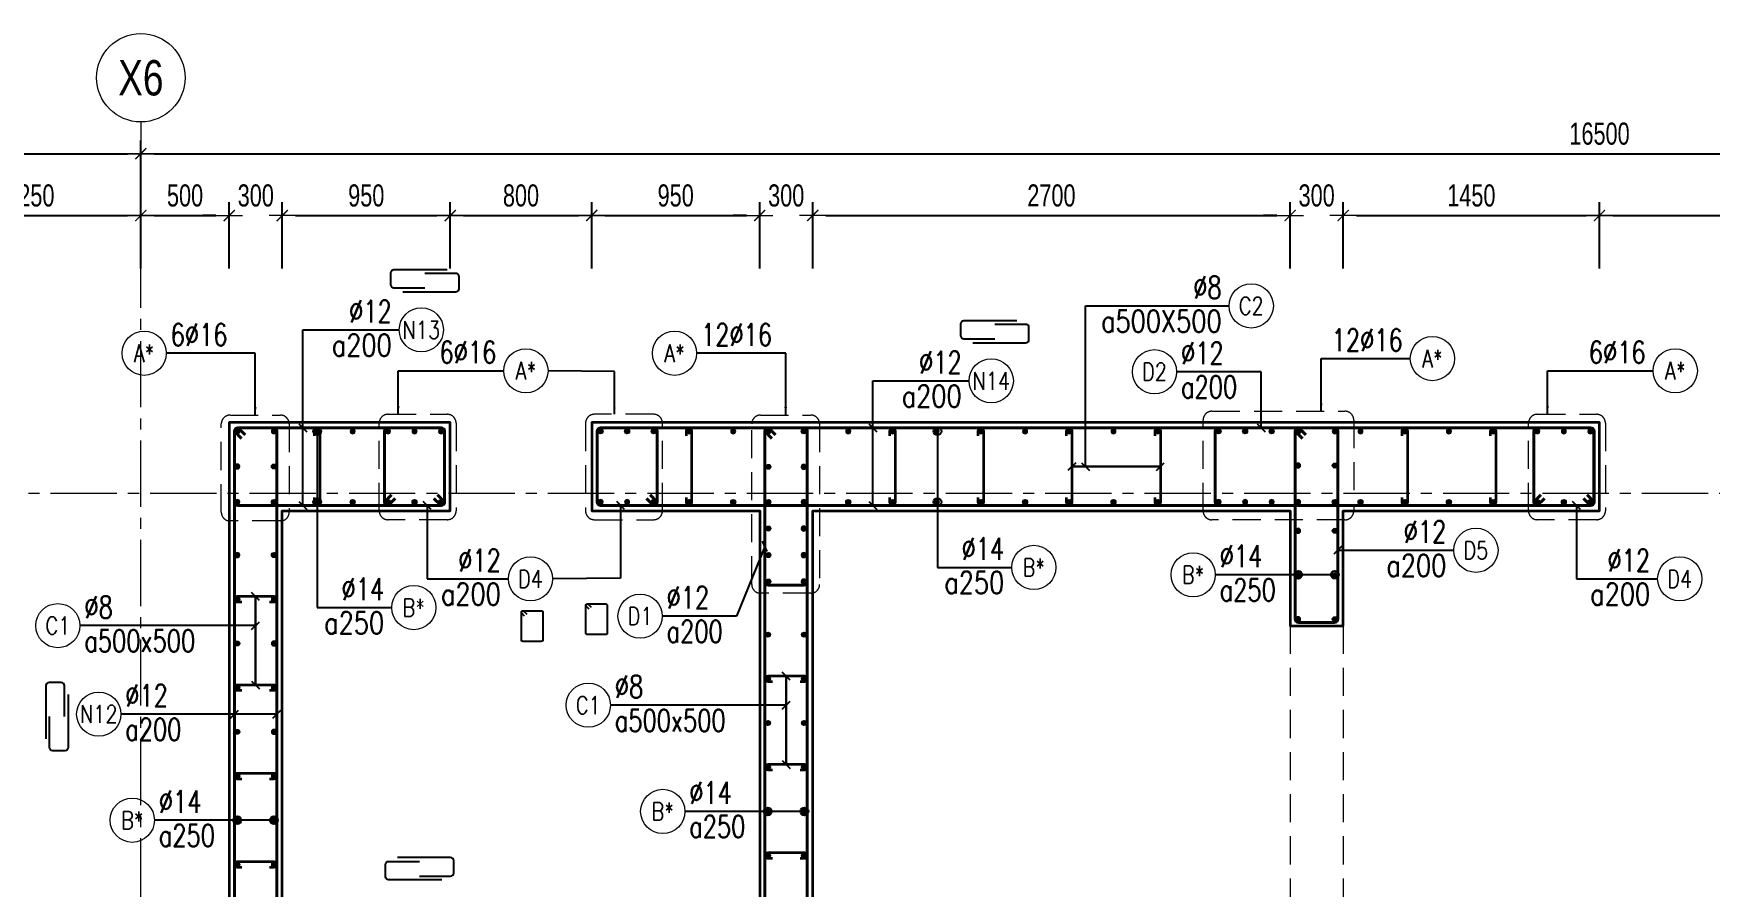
# Model space of a CAD drawing. Header units: millimetres. Extents: x 988833 to 1318015, y -9365 to 47591.
# Drawn here: x 1194178 to 1203662, y 42103 to 46933 of the extents above; entities that cross this region are included whole.
import ezdxf
from ezdxf.enums import TextEntityAlignment as Align

# ---------------------------------------------------------------- set-up
doc = ezdxf.new("R2010")
doc.units = ezdxf.units.MM
doc.header["$MEASUREMENT"] = 0
doc.linetypes.add('HIDDEN2', pattern=[4.7625, 3.175, -1.5875])
doc.linetypes.add('OF_Grid_1$0$CENTER2', pattern=[1.125, 0.75, -0.125, 0.125, -0.125])
doc.layers.get('0').update_dxf_attribs({"lineweight": 20})
doc.layers.get('Defpoints').update_dxf_attribs({"color": 151, "lineweight": 9})
for name, color, linetype, lineweight in [('KC-LEADER', 153, 'Continuous', 18), ('KC-THEP', 6, 'Continuous', 40), ('NDC_S_BEAM', 3, 'HIDDEN2', 20), ('NDC_S_DIM', 1, 'Continuous', 15), ('NDC_S_HIDDEN', 8, 'HIDDEN2', 13), ('NDC_S_LEADER', 1, 'Continuous', 15), ('NDC_S_REBAR', 4, 'Continuous', 35), ('NDC_S_STIRRUP', 4, 'Continuous', 40), ('NDC_S_VN TEXT', 7, 'Continuous', 20), ('NDC_S_WALL', 6, 'Continuous', 35), ('OF_Grid_1$0$NDC_S_AXIS', 5, 'OF_Grid_1$0$CENTER2', 13), ('OF_Grid_1$0$NDC_S_SYMBOL', 1, 'Continuous', 15), ('OF_Grid_1$0$NDC_S_TEXT SYMBOL', 7, 'Continuous', 20)]:
    doc.layers.add(name, color=color, linetype=linetype, lineweight=lineweight)
doc.layers.add('Leader', color=6, linetype='Continuous')
doc.layers.add('Ligature', color=1, linetype='Continuous')
doc.styles.add('NDC_DIM', font='', dxfattribs={"width": 0.75})
doc.styles.add('NDC_EN TXT', font='romans.shx', dxfattribs={"width": 0.8})
doc.styles.add('OF_Grid_1$0$NDC_ANNO', font='', dxfattribs={"width": 0.8})
doc.styles.get('NDC_DIM').set_extended_font_data('Dotum')
doc.styles.get('OF_Grid_1$0$NDC_ANNO').set_extended_font_data('Dotum')
doc.dimstyles.new('NDC_dim_25', dxfattribs={"dimscale": 25, "dimtxt": 2.5, "dimasz": 1.5, "dimexe": 1.5, "dimexo": 2.5, "dimgap": 1, "dimtad": 1, "dimdec": 0, "dimzin": 0, "dimdsep": 46, "dimtxsty": 'NDC_DIM', "dimblk": 'DIMMARK', "dimcen": 0.09, "dimdle": 1.2, "dimclrd": 1, "dimclre": 1, "dimclrt": 3, "dimadec": 0, "dimazin": 0, "dimtfac": 1, "dimtdec": 0, "dimtix": 1, "dimtofl": 0, "dimtmove": 0, "dimatfit": 3, "dimfxl": 6, "dimfxlon": 1, "dimtolj": 1, "dimtzin": 0, "dimarcsym": 0})
doc.dimstyles.new('NDC_dim_30', dxfattribs={"dimscale": 30, "dimtxt": 2.5, "dimasz": 1.5, "dimexe": 1.5, "dimexo": 2.5, "dimgap": 1, "dimtad": 1, "dimdec": 0, "dimzin": 0, "dimdsep": 46, "dimtxsty": 'NDC_DIM', "dimblk": 'DIMMARK', "dimcen": 0.09, "dimdle": 1.2, "dimclrd": 1, "dimclre": 1, "dimclrt": 3, "dimadec": 0, "dimazin": 0, "dimtfac": 1, "dimtdec": 0, "dimtix": 1, "dimtofl": 0, "dimtmove": 0, "dimatfit": 3, "dimfxl": 6, "dimfxlon": 1, "dimtolj": 1, "dimtzin": 0, "dimarcsym": 0})
doc.dimstyles.new('NDC_dim_50', dxfattribs={"dimscale": 50, "dimtxt": 2.5, "dimasz": 1.5, "dimexe": 1.5, "dimexo": 2.5, "dimgap": 1, "dimtad": 1, "dimdec": 0, "dimzin": 0, "dimdsep": 46, "dimtxsty": 'NDC_DIM', "dimblk": 'DIMMARK', "dimcen": 0.09, "dimdle": 1.2, "dimclrd": 1, "dimclre": 1, "dimclrt": 3, "dimadec": 0, "dimazin": 0, "dimtfac": 1, "dimtdec": 0, "dimtix": 1, "dimtofl": 0, "dimtmove": 0, "dimatfit": 3, "dimfxl": 6, "dimfxlon": 1, "dimtolj": 1, "dimtzin": 0, "dimarcsym": 0})

# ---------------------------------------------------------------- blocks, each defined once
blk = doc.blocks.new('THEP')
at = {"layer": 'KC-LEADER', "color": 6}
blk.add_circle((0, 0), 14, dxfattribs=at)
at = {"layer": 'KC-THEP'}
for p, q in [((-14, 0), (14, 0)), ((9.9, 9.9), (-9.9, -9.9)), ((-9.9, 9.9), (9.9, -9.9)), ((0, 14), (0, -14))]:
    blk.add_line(p, q, dxfattribs=at)
blk = doc.blocks.new('DIMMARK')
at = {"layer": 'NDC_S_DIM', "color": 1}
blk.add_line((-1.5, 0), (1, 0), dxfattribs=at)
at = {"layer": 'NDC_S_DIM', "color": 2, "const_width": 0.1}
blk.add_lwpolyline([(-0.42, -0.42), (0.42, 0.42)], dxfattribs=at)
blk = doc.blocks.new('*U11')
blk.add_circle((-2.5, 0), 2.5)
at = {"layer": 'NDC_S_VN TEXT', "color": 3, "style": 'NDC_EN TXT', "width": 0.75}
for tag, p in [('DK1', (0.5, 0.85)), ('KC1', (0.5, -2.97))]:
    blk.add_attdef(tag, p, '', height=2.5, dxfattribs=at)
at = {"layer": 'NDC_S_VN TEXT', "color": 7, "style": 'NDC_EN TXT', "width": 0.8}
blk.add_attdef('SH2', text='', height=2, dxfattribs=at).set_placement((-2.5, 0), align=Align.MIDDLE)
blk = doc.blocks.new('A$C72321851')
at = {"layer": 'Ligature'}
for points in [[(-60.9, -129.3), (-60.9, 170.9, -0.414214), (-43.3, 188.5), (25.8, 188.5, -0.414214), (43.4, 170.9), (43.4, -4.3)], [(-39.7, -4.3), (-39.7, -179.5, 0.414214), (-22.1, -197.1), (47, -197.1, 0.414214), (64.6, -179.5), (64.6, 120.7)]]:
    blk.add_lwpolyline(points, format="xyb", dxfattribs=at)
blk = doc.blocks.new('*U12')
blk.add_circle((-2.5, 0), 2.5)
at = {"layer": 'NDC_S_VN TEXT', "color": 3, "style": 'NDC_EN TXT', "width": 0.75}
for tag, p in [('DK1', (0.5, 0.85)), ('KC1', (0.5, -2.97))]:
    blk.add_attdef(tag, p, '', height=2.5, dxfattribs=at)
at = {"layer": 'NDC_S_VN TEXT', "color": 7, "style": 'NDC_EN TXT', "width": 0.8}
blk.add_attdef('SH2', text='', height=2, dxfattribs=at).set_placement((-2.5, 0), align=Align.MIDDLE)
blk = doc.blocks.new('*U9')
blk.add_circle((2.5, 0), 2.5)
at = {"layer": 'NDC_S_VN TEXT', "color": 3, "style": 'NDC_EN TXT', "width": 0.75}
blk.add_attdef('DK2', text='', height=2.5, dxfattribs=at).set_placement((-0.85, 0.85), align=Align.RIGHT)
at = {"layer": 'NDC_S_VN TEXT', "color": 7, "style": 'NDC_EN TXT', "width": 0.8}
blk.add_attdef('SH3', text='', height=2, dxfattribs=at).set_placement((2.5, 0), align=Align.MIDDLE)
blk = doc.blocks.new('*U10')
blk.add_circle((2.5, 0), 2.5)
at = {"layer": 'NDC_S_VN TEXT', "color": 3, "style": 'NDC_EN TXT'}
for tag, width, p in [('DK2', 0.75, (-0.85, 0.85)), ('KC2', 0.8, (-0.85, -2.97))]:
    blk.add_attdef(tag, text='', height=2.5, dxfattribs=dict(at, width=width)).set_placement(p, align=Align.RIGHT)
at = {"layer": 'NDC_S_VN TEXT', "color": 7, "style": 'NDC_EN TXT', "width": 0.8}
blk.add_attdef('SH3', text='', height=2, dxfattribs=at).set_placement((2.5, 0), align=Align.MIDDLE)
blk = doc.blocks.new('*U13')
blk.add_circle((-2.5, 0), 2.5)
at = {"layer": 'NDC_S_VN TEXT', "color": 3, "style": 'NDC_EN TXT', "width": 0.75}
blk.add_attdef('DK1', (0.5, 0.85), '', height=2.5, dxfattribs=at)
at = {"layer": 'NDC_S_VN TEXT', "color": 7, "style": 'NDC_EN TXT', "width": 0.8}
blk.add_attdef('SH2', text='', height=2, dxfattribs=at).set_placement((-2.5, 0), align=Align.MIDDLE)
blk = doc.blocks.new('*U905')
at = {"layer": 'KC-THEP', "xscale": -1, "rotation": 170.331435563619}
blk.add_blockref('THEP', (0, 200), dxfattribs=at)
at = {"layer": 'KC-THEP', "rotation": 9.668564436380946}
blk.add_blockref('THEP', (0, -200), dxfattribs=at)
blk = doc.blocks.new('*U904')
at = {"layer": 'NDC_S_HIDDEN', "color": 0, "linetype": 'ByBlock', "lineweight": -2, "transparency": 16777216}
for p in [(0, 0), (250, 0), (500, 0), (750, 0), (1000, 0), (1250, 0), (1500, 0), (1750, 0)]:
    blk.add_blockref('*U905', p, dxfattribs=at)
blk = doc.blocks.new('*U907')
at = {"layer": 'NDC_S_REBAR'}
blk.add_lwpolyline([(-15, 175), (-15, 200, -1), (15, 200), (15, -200, -1), (-15, -200), (-15, -175)], format="xyb", dxfattribs=at)
blk = doc.blocks.new('*U906')
at = {"layer": 'NDC_S_HIDDEN', "color": 0, "linetype": 'ByBlock', "lineweight": -2, "transparency": 16777216}
for p in [(0, 0), (500, 0), (1000, 0), (1500, 0)]:
    blk.add_blockref('*U907', p, dxfattribs=at)
blk = doc.blocks.new('*U56')
at = {"layer": 'OF_Grid_1$0$NDC_S_SYMBOL'}
blk.add_line((0, 5), (0, 9), dxfattribs=at)
blk.add_circle((0, 0), 5, dxfattribs=at)
at = {"layer": 'OF_Grid_1$0$NDC_S_TEXT SYMBOL', "color": 7, "style": 'OF_Grid_1$0$NDC_ANNO', "width": 0.8}
blk.add_attdef('GRID', text='', height=4, dxfattribs=at).set_placement((0, 0), align=Align.MIDDLE)
blk = doc.blocks.new('*D936')
at = {"layer": 'Defpoints', "color": 0, "ltscale": 200, "transparency": 16777216}
for p in [(1194784.5, 46253.2), (1189384.5, 44729.1), (1194784.5, 44111.5)]:
    blk.add_point(p, dxfattribs=at)
at = {"layer": 'NDC_S_DIM', "color": 1, "lineweight": -2, "ltscale": 200, "transparency": 16777216}
for p, q in [((1189384.5, 45953.2), (1189384.5, 46328.2)), ((1194784.5, 45953.2), (1194784.5, 46328.2)), ((1189459.5, 46253.2), (1194709.5, 46253.2))]:
    blk.add_line(p, q, dxfattribs=at)
at = {"layer": 'NDC_S_DIM', "color": 1, "lineweight": -2, "ltscale": 200, "transparency": 16777216, "xscale": 75, "yscale": 75, "zscale": 75, "rotation": 180}
blk.add_blockref('DIMMARK', (1189384.5, 46253.2), dxfattribs=at)
at = {"layer": 'NDC_S_DIM', "color": 1, "lineweight": -2, "ltscale": 200, "transparency": 16777216, "xscale": 75, "yscale": 75, "zscale": 75}
blk.add_blockref('DIMMARK', (1194784.5, 46253.2), dxfattribs=at)
at = {"layer": 'NDC_S_DIM', "color": 3, "ltscale": 200, "transparency": 16777216, "insert": (1192084.5, 46365.8), "char_height": 125, "attachment_point": 5, "style": 'NDC_DIM'}
blk.add_mtext('\\A1;5400', dxfattribs=at)
blk = doc.blocks.new('*D937')
at = {"layer": 'Defpoints', "color": 0, "ltscale": 200, "transparency": 16777216}
for p in [(1211284.5, 46253.2), (1194784.5, 44111.5), (1211284.5, 43481.8)]:
    blk.add_point(p, dxfattribs=at)
at = {"layer": 'NDC_S_DIM', "color": 1, "lineweight": -2, "ltscale": 200, "transparency": 16777216}
for p, q in [((1194784.5, 45953.2), (1194784.5, 46328.2)), ((1211284.5, 45953.2), (1211284.5, 46328.2)), ((1194859.5, 46253.2), (1211209.5, 46253.2))]:
    blk.add_line(p, q, dxfattribs=at)
at = {"layer": 'NDC_S_DIM', "color": 1, "lineweight": -2, "ltscale": 200, "transparency": 16777216, "xscale": 75, "yscale": 75, "zscale": 75, "rotation": 180}
blk.add_blockref('DIMMARK', (1194784.5, 46253.2), dxfattribs=at)
at = {"layer": 'NDC_S_DIM', "color": 1, "lineweight": -2, "ltscale": 200, "transparency": 16777216, "xscale": 75, "yscale": 75, "zscale": 75}
blk.add_blockref('DIMMARK', (1211284.5, 46253.2), dxfattribs=at)
at = {"layer": 'NDC_S_DIM', "color": 3, "ltscale": 200, "transparency": 16777216, "insert": (1203034.5, 46365.8), "char_height": 125, "attachment_point": 5, "style": 'NDC_DIM'}
blk.add_mtext('\\A1;16500', dxfattribs=at)
blk = doc.blocks.new('*D945')
at = {"layer": 'Defpoints', "color": 0, "ltscale": 200, "transparency": 16777216}
for p in [(1194784.5, 45903.5), (1194784.5, 44332.9), (1193534.5, 44232.9)]:
    blk.add_point(p, dxfattribs=at)
at = {"layer": 'NDC_S_DIM', "color": 1, "lineweight": -2, "ltscale": 200, "transparency": 16777216}
for p, q in [((1193534.5, 45603.5), (1193534.5, 45978.5)), ((1194784.5, 45603.5), (1194784.5, 45978.5)), ((1193609.5, 45903.5), (1194709.5, 45903.5))]:
    blk.add_line(p, q, dxfattribs=at)
at = {"layer": 'NDC_S_DIM', "color": 1, "lineweight": -2, "ltscale": 200, "transparency": 16777216, "xscale": 75, "yscale": 75, "zscale": 75, "rotation": 180}
blk.add_blockref('DIMMARK', (1193534.5, 45903.5), dxfattribs=at)
at = {"layer": 'NDC_S_DIM', "color": 1, "lineweight": -2, "ltscale": 200, "transparency": 16777216, "xscale": 75, "yscale": 75, "zscale": 75}
blk.add_blockref('DIMMARK', (1194784.5, 45903.5), dxfattribs=at)
at = {"layer": 'NDC_S_DIM', "color": 3, "ltscale": 200, "transparency": 16777216, "insert": (1194159.5, 46016.1), "char_height": 125, "attachment_point": 5, "style": 'NDC_DIM'}
blk.add_mtext('\\A1;1250', dxfattribs=at)
blk = doc.blocks.new('*D946')
at = {"layer": 'Defpoints', "color": 0, "ltscale": 200, "transparency": 16777216}
for p in [(1195284.5, 45903.5), (1195284.5, 44609.8), (1194784.5, 44332.9)]:
    blk.add_point(p, dxfattribs=at)
at = {"layer": 'NDC_S_DIM', "color": 1, "lineweight": -2, "ltscale": 200, "transparency": 16777216}
for p, q in [((1194784.5, 45603.5), (1194784.5, 45978.5)), ((1195284.5, 45603.5), (1195284.5, 45978.5)), ((1194859.5, 45903.5), (1195209.5, 45903.5))]:
    blk.add_line(p, q, dxfattribs=at)
at = {"layer": 'NDC_S_DIM', "color": 1, "lineweight": -2, "ltscale": 200, "transparency": 16777216, "xscale": 75, "yscale": 75, "zscale": 75, "rotation": 180}
blk.add_blockref('DIMMARK', (1194784.5, 45903.5), dxfattribs=at)
at = {"layer": 'NDC_S_DIM', "color": 1, "lineweight": -2, "ltscale": 200, "transparency": 16777216, "xscale": 75, "yscale": 75, "zscale": 75}
blk.add_blockref('DIMMARK', (1195284.5, 45903.5), dxfattribs=at)
at = {"layer": 'NDC_S_DIM', "color": 3, "ltscale": 200, "transparency": 16777216, "insert": (1195034.5, 46016.1), "char_height": 125, "attachment_point": 5, "style": 'NDC_DIM'}
blk.add_mtext('\\A1;500', dxfattribs=at)
blk = doc.blocks.new('*D947')
at = {"layer": 'Defpoints', "color": 0, "ltscale": 200, "transparency": 16777216}
for p in [(1195584.5, 45903.5), (1195284.5, 44609.8), (1195584.5, 44113.6)]:
    blk.add_point(p, dxfattribs=at)
at = {"layer": 'NDC_S_DIM', "color": 1, "lineweight": -2, "ltscale": 200, "transparency": 16777216}
for p, q in [((1195284.5, 45603.5), (1195284.5, 45978.5)), ((1195584.5, 45603.5), (1195584.5, 45978.5)), ((1195209.5, 45903.5), (1195134.5, 45903.5)), ((1195659.5, 45903.5), (1195734.5, 45903.5))]:
    blk.add_line(p, q, dxfattribs=at)
at = {"layer": 'NDC_S_DIM', "color": 1, "lineweight": -2, "ltscale": 200, "transparency": 16777216, "xscale": 75, "yscale": 75, "zscale": 75}
blk.add_blockref('DIMMARK', (1195284.5, 45903.5), dxfattribs=at)
at = {"layer": 'NDC_S_DIM', "color": 1, "lineweight": -2, "ltscale": 200, "transparency": 16777216, "xscale": 75, "yscale": 75, "zscale": 75, "rotation": 180}
blk.add_blockref('DIMMARK', (1195584.5, 45903.5), dxfattribs=at)
at = {"layer": 'NDC_S_DIM', "color": 3, "ltscale": 200, "transparency": 16777216, "insert": (1195434.5, 46016.1), "char_height": 125, "attachment_point": 5, "style": 'NDC_DIM'}
blk.add_mtext('\\A1;300', dxfattribs=at)
blk = doc.blocks.new('*D948')
at = {"layer": 'Defpoints', "color": 0, "ltscale": 200, "transparency": 16777216}
for p in [(1196534.3, 45903.5), (1196534.3, 44232.9), (1195584.5, 44113.6)]:
    blk.add_point(p, dxfattribs=at)
at = {"layer": 'NDC_S_DIM', "color": 1, "lineweight": -2, "ltscale": 200, "transparency": 16777216}
for p, q in [((1195584.5, 45603.5), (1195584.5, 45978.5)), ((1196534.3, 45603.5), (1196534.3, 45978.5)), ((1195659.5, 45903.5), (1196459.3, 45903.5))]:
    blk.add_line(p, q, dxfattribs=at)
at = {"layer": 'NDC_S_DIM', "color": 1, "lineweight": -2, "ltscale": 200, "transparency": 16777216, "xscale": 75, "yscale": 75, "zscale": 75, "rotation": 180}
blk.add_blockref('DIMMARK', (1195584.5, 45903.5), dxfattribs=at)
at = {"layer": 'NDC_S_DIM', "color": 1, "lineweight": -2, "ltscale": 200, "transparency": 16777216, "xscale": 75, "yscale": 75, "zscale": 75}
blk.add_blockref('DIMMARK', (1196534.3, 45903.5), dxfattribs=at)
at = {"layer": 'NDC_S_DIM', "color": 3, "ltscale": 200, "transparency": 16777216, "insert": (1196059.4, 46016.1), "char_height": 125, "attachment_point": 5, "style": 'NDC_DIM'}
blk.add_mtext('\\A1;950', dxfattribs=at)
blk = doc.blocks.new('*D949')
at = {"layer": 'Defpoints', "color": 0, "ltscale": 200, "transparency": 16777216}
for p in [(1197334.6, 45903.5), (1197334.6, 44505.6), (1196534.3, 44232.9)]:
    blk.add_point(p, dxfattribs=at)
at = {"layer": 'NDC_S_DIM', "color": 1, "lineweight": -2, "ltscale": 200, "transparency": 16777216}
for p, q in [((1196534.3, 45603.5), (1196534.3, 45978.5)), ((1197334.6, 45603.5), (1197334.6, 45978.5)), ((1196609.3, 45903.5), (1197259.6, 45903.5))]:
    blk.add_line(p, q, dxfattribs=at)
at = {"layer": 'NDC_S_DIM', "color": 1, "lineweight": -2, "ltscale": 200, "transparency": 16777216, "xscale": 75, "yscale": 75, "zscale": 75, "rotation": 180}
blk.add_blockref('DIMMARK', (1196534.3, 45903.5), dxfattribs=at)
at = {"layer": 'NDC_S_DIM', "color": 1, "lineweight": -2, "ltscale": 200, "transparency": 16777216, "xscale": 75, "yscale": 75, "zscale": 75}
blk.add_blockref('DIMMARK', (1197334.6, 45903.5), dxfattribs=at)
at = {"layer": 'NDC_S_DIM', "color": 3, "ltscale": 200, "transparency": 16777216, "insert": (1196934.5, 46016.1), "char_height": 125, "attachment_point": 5, "style": 'NDC_DIM'}
blk.add_mtext('\\A1;800', dxfattribs=at)
blk = doc.blocks.new('*D950')
at = {"layer": 'Defpoints', "color": 0, "ltscale": 200, "transparency": 16777216}
for p in [(1198284.5, 45903.5), (1197334.6, 44505.6), (1198284.5, 44204.5)]:
    blk.add_point(p, dxfattribs=at)
at = {"layer": 'NDC_S_DIM', "color": 1, "lineweight": -2, "ltscale": 200, "transparency": 16777216}
for p, q in [((1197334.6, 45603.5), (1197334.6, 45978.5)), ((1198284.5, 45603.5), (1198284.5, 45978.5)), ((1197409.6, 45903.5), (1198209.5, 45903.5))]:
    blk.add_line(p, q, dxfattribs=at)
at = {"layer": 'NDC_S_DIM', "color": 1, "lineweight": -2, "ltscale": 200, "transparency": 16777216, "xscale": 75, "yscale": 75, "zscale": 75, "rotation": 180}
blk.add_blockref('DIMMARK', (1197334.6, 45903.5), dxfattribs=at)
at = {"layer": 'NDC_S_DIM', "color": 1, "lineweight": -2, "ltscale": 200, "transparency": 16777216, "xscale": 75, "yscale": 75, "zscale": 75}
blk.add_blockref('DIMMARK', (1198284.5, 45903.5), dxfattribs=at)
at = {"layer": 'NDC_S_DIM', "color": 3, "ltscale": 200, "transparency": 16777216, "insert": (1197809.5, 46016.1), "char_height": 125, "attachment_point": 5, "style": 'NDC_DIM'}
blk.add_mtext('\\A1;950', dxfattribs=at)
blk = doc.blocks.new('*D951')
at = {"layer": 'Defpoints', "color": 0, "ltscale": 200, "transparency": 16777216}
for p in [(1198584.5, 45903.5), (1198284.5, 44204.5), (1198584.5, 44181.7)]:
    blk.add_point(p, dxfattribs=at)
at = {"layer": 'NDC_S_DIM', "color": 1, "lineweight": -2, "ltscale": 200, "transparency": 16777216}
for p, q in [((1198284.5, 45603.5), (1198284.5, 45978.5)), ((1198584.5, 45603.5), (1198584.5, 45978.5)), ((1198209.5, 45903.5), (1198134.5, 45903.5)), ((1198659.5, 45903.5), (1198734.5, 45903.5))]:
    blk.add_line(p, q, dxfattribs=at)
at = {"layer": 'NDC_S_DIM', "color": 1, "lineweight": -2, "ltscale": 200, "transparency": 16777216, "xscale": 75, "yscale": 75, "zscale": 75}
blk.add_blockref('DIMMARK', (1198284.5, 45903.5), dxfattribs=at)
at = {"layer": 'NDC_S_DIM', "color": 1, "lineweight": -2, "ltscale": 200, "transparency": 16777216, "xscale": 75, "yscale": 75, "zscale": 75, "rotation": 180}
blk.add_blockref('DIMMARK', (1198584.5, 45903.5), dxfattribs=at)
at = {"layer": 'NDC_S_DIM', "color": 3, "ltscale": 200, "transparency": 16777216, "insert": (1198434.5, 46016.1), "char_height": 125, "attachment_point": 5, "style": 'NDC_DIM'}
blk.add_mtext('\\A1;300', dxfattribs=at)
blk = doc.blocks.new('*D952')
at = {"layer": 'Defpoints', "color": 0, "ltscale": 200, "transparency": 16777216}
for p in [(1201284.5, 45903.5), (1198584.5, 44181.7), (1201284.5, 44046.9)]:
    blk.add_point(p, dxfattribs=at)
at = {"layer": 'NDC_S_DIM', "color": 1, "lineweight": -2, "ltscale": 200, "transparency": 16777216}
for p, q in [((1198584.5, 45603.5), (1198584.5, 45978.5)), ((1201284.5, 45603.5), (1201284.5, 45978.5)), ((1198659.5, 45903.5), (1201209.5, 45903.5))]:
    blk.add_line(p, q, dxfattribs=at)
at = {"layer": 'NDC_S_DIM', "color": 1, "lineweight": -2, "ltscale": 200, "transparency": 16777216, "xscale": 75, "yscale": 75, "zscale": 75, "rotation": 180}
blk.add_blockref('DIMMARK', (1198584.5, 45903.5), dxfattribs=at)
at = {"layer": 'NDC_S_DIM', "color": 1, "lineweight": -2, "ltscale": 200, "transparency": 16777216, "xscale": 75, "yscale": 75, "zscale": 75}
blk.add_blockref('DIMMARK', (1201284.5, 45903.5), dxfattribs=at)
at = {"layer": 'NDC_S_DIM', "color": 3, "ltscale": 200, "transparency": 16777216, "insert": (1199934.5, 46016.1), "char_height": 125, "attachment_point": 5, "style": 'NDC_DIM'}
blk.add_mtext('\\A1;2700', dxfattribs=at)
blk = doc.blocks.new('*D953')
at = {"layer": 'Defpoints', "color": 0, "ltscale": 200, "transparency": 16777216}
for p in [(1201584.5, 45903.5), (1201284.5, 44046.9), (1201584.5, 44046.9)]:
    blk.add_point(p, dxfattribs=at)
at = {"layer": 'NDC_S_DIM', "color": 1, "lineweight": -2, "ltscale": 200, "transparency": 16777216}
for p, q in [((1201284.5, 45603.5), (1201284.5, 45978.5)), ((1201584.5, 45603.5), (1201584.5, 45978.5)), ((1201209.5, 45903.5), (1201134.5, 45903.5)), ((1201659.5, 45903.5), (1201734.5, 45903.5))]:
    blk.add_line(p, q, dxfattribs=at)
at = {"layer": 'NDC_S_DIM', "color": 1, "lineweight": -2, "ltscale": 200, "transparency": 16777216, "xscale": 75, "yscale": 75, "zscale": 75}
blk.add_blockref('DIMMARK', (1201284.5, 45903.5), dxfattribs=at)
at = {"layer": 'NDC_S_DIM', "color": 1, "lineweight": -2, "ltscale": 200, "transparency": 16777216, "xscale": 75, "yscale": 75, "zscale": 75, "rotation": 180}
blk.add_blockref('DIMMARK', (1201584.5, 45903.5), dxfattribs=at)
at = {"layer": 'NDC_S_DIM', "color": 3, "ltscale": 200, "transparency": 16777216, "insert": (1201434.5, 46016.1), "char_height": 125, "attachment_point": 5, "style": 'NDC_DIM'}
blk.add_mtext('\\A1;300', dxfattribs=at)
blk = doc.blocks.new('*D991')
at = {"layer": 'Defpoints', "color": 0, "ltscale": 200, "transparency": 16777216}
for p in [(1203034.5, 45903.5), (1203034.5, 44732.9), (1201584.5, 44046.9)]:
    blk.add_point(p, dxfattribs=at)
at = {"layer": 'NDC_S_DIM', "color": 1, "lineweight": -2, "ltscale": 200, "transparency": 16777216}
for p, q in [((1201584.5, 45603.5), (1201584.5, 45978.5)), ((1203034.5, 45603.5), (1203034.5, 45978.5)), ((1201659.5, 45903.5), (1202959.5, 45903.5))]:
    blk.add_line(p, q, dxfattribs=at)
at = {"layer": 'NDC_S_DIM', "color": 1, "lineweight": -2, "ltscale": 200, "transparency": 16777216, "xscale": 75, "yscale": 75, "zscale": 75, "rotation": 180}
blk.add_blockref('DIMMARK', (1201584.5, 45903.5), dxfattribs=at)
at = {"layer": 'NDC_S_DIM', "color": 1, "lineweight": -2, "ltscale": 200, "transparency": 16777216, "xscale": 75, "yscale": 75, "zscale": 75}
blk.add_blockref('DIMMARK', (1203034.5, 45903.5), dxfattribs=at)
at = {"layer": 'NDC_S_DIM', "color": 3, "ltscale": 200, "transparency": 16777216, "insert": (1202309.5, 46016.1), "char_height": 125, "attachment_point": 5, "style": 'NDC_DIM'}
blk.add_mtext('\\A1;1450', dxfattribs=at)
blk = doc.blocks.new('*D992')
at = {"layer": 'Defpoints', "color": 0, "ltscale": 200, "transparency": 16777216}
for p in [(1204663.6, 45903.5), (1203034.5, 44732.9), (1204663.6, 44732.9)]:
    blk.add_point(p, dxfattribs=at)
at = {"layer": 'NDC_S_DIM', "color": 1, "lineweight": -2, "ltscale": 200, "transparency": 16777216}
for p, q in [((1203034.5, 45603.5), (1203034.5, 45978.5)), ((1204663.6, 45603.5), (1204663.6, 45978.5)), ((1203109.5, 45903.5), (1204588.6, 45903.5))]:
    blk.add_line(p, q, dxfattribs=at)
at = {"layer": 'NDC_S_DIM', "color": 1, "lineweight": -2, "ltscale": 200, "transparency": 16777216, "xscale": 75, "yscale": 75, "zscale": 75, "rotation": 180}
blk.add_blockref('DIMMARK', (1203034.5, 45903.5), dxfattribs=at)
at = {"layer": 'NDC_S_DIM', "color": 1, "lineweight": -2, "ltscale": 200, "transparency": 16777216, "xscale": 75, "yscale": 75, "zscale": 75}
blk.add_blockref('DIMMARK', (1204663.6, 45903.5), dxfattribs=at)
at = {"layer": 'NDC_S_DIM', "color": 3, "ltscale": 200, "transparency": 16777216, "insert": (1203849, 46016.1), "char_height": 125, "attachment_point": 5, "style": 'NDC_DIM'}
blk.add_mtext('\\A1;1629', dxfattribs=at)
blk = doc.blocks.new('*U996')
at = {"layer": 'NDC_S_REBAR'}
blk.add_lwpolyline([(-15, 175), (-15, 200, -1), (15, 200), (15, -200, -1), (-15, -200), (-15, -175)], format="xyb", dxfattribs=at)
blk = doc.blocks.new('*U995')
at = {"layer": 'NDC_S_HIDDEN', "color": 0, "linetype": 'ByBlock', "lineweight": -2, "transparency": 16777216}
for p in [(0, 0), (500, 0)]:
    blk.add_blockref('*U996', p, dxfattribs=at)

msp = doc.modelspace()

# ---------------------------------------------------------------- linework, layer by layer
at = {"layer": 'Ligature'}
for points in [[(1196955.2, 43637.9), (1196939.2, 43653.9, -0.668179), (1196945, 43667.8), (1197049.6, 43667.8, -0.414214), (1197057.8, 43659.6), (1197057.8, 43502.5, -0.414214), (1197049.6, 43494.4), (1196945, 43494.4, -0.414214), (1196936.8, 43502.5), (1196936.8, 43659.6, -0.668179), (1196950.7, 43665.4), (1196966.7, 43649.4)], [(1197320.2, 43676.4), (1197304.2, 43692.3, -0.668179), (1197310, 43706.3), (1197414.6, 43706.3, -0.414214), (1197422.8, 43698.1), (1197422.8, 43541, -0.414214), (1197414.6, 43532.8), (1197310, 43532.8, -0.414214), (1197301.8, 43541), (1197301.8, 43698.1, -0.668179), (1197315.8, 43703.9), (1197331.7, 43687.9)]]:
    msp.add_lwpolyline(points, format="xyb", dxfattribs=at)
at = {"layer": 'NDC_S_BEAM', "ltscale": 50}
for p, q in [((1201284.5, 43582.9), (1201284.5, 33482.9)), ((1201584.5, 43582.9), (1201584.5, 33482.9))]:
    msp.add_line(p, q, dxfattribs=at)
at = {"layer": 'NDC_S_HIDDEN', "ltscale": 50}
for points in [[(1195289.4, 44774.5), (1195573.7, 44774.5, -0.414214), (1195623.7, 44724.5), (1195623.7, 44225.7, -0.414214), (1195573.7, 44175.7), (1195289.4, 44175.7, -0.414214), (1195239.4, 44225.7), (1195239.4, 44724.5, -0.414214)], [(1196182.5, 44779.1), (1196517.7, 44779.1, -0.414214), (1196567.7, 44729.1), (1196567.7, 44232.9, -0.414214), (1196517.7, 44182.9), (1196182.5, 44182.9, -0.414214), (1196132.5, 44232.9), (1196132.5, 44729.1, -0.414214)], [(1197684.8, 44779.1), (1197349.6, 44779.1, 0.414214), (1197299.6, 44729.1), (1197299.6, 44232.9, 0.414214), (1197349.6, 44182.9), (1197684.8, 44182.9, 0.414214), (1197734.8, 44232.9), (1197734.8, 44729.1, 0.414214)], [(1198289.4, 44774.5), (1198573.7, 44774.5, -0.414214), (1198623.7, 44724.5), (1198623.7, 43817.1, -0.414214), (1198573.7, 43767.1), (1198289.4, 43767.1, -0.414214), (1198239.4, 43817.1), (1198239.4, 44724.5, -0.414214)], [(1200842.3, 44796.3), (1201594.6, 44796.3, -0.414214), (1201644.6, 44746.3), (1201644.6, 44232.3, -0.414214), (1201594.6, 44182.3), (1200842.3, 44182.3, -0.414214), (1200792.3, 44232.3), (1200792.3, 44746.3, -0.414214)], [(1202682.7, 44779.1), (1203017.9, 44779.1, -0.414214), (1203067.9, 44729.1), (1203067.9, 44232.9, -0.414214), (1203017.9, 44182.9), (1202682.7, 44182.9, -0.414214), (1202632.7, 44232.9), (1202632.7, 44729.1, -0.414214)]]:
    msp.add_lwpolyline(points, format="xyb", close=True, dxfattribs=at)
at = {"layer": 'NDC_S_REBAR'}
for points in [[(1195767.5, 44657.9), (1195767.5, 44682.9, -1), (1195797.5, 44682.9), (1195797.5, 44282.9, -1), (1195767.5, 44282.9), (1195767.5, 44307.9)], [(1197869.8, 44657.9), (1197869.8, 44682.9, -1), (1197899.8, 44682.9), (1197899.8, 44282.9, -1), (1197869.8, 44282.9), (1197869.8, 44307.9)], [(1195512.2, 43717.9), (1195537.2, 43717.9, 1), (1195537.2, 43747.9), (1195330.1, 43747.9, 1), (1195330.1, 43717.9), (1195355.1, 43717.9)], [(1198513.8, 43267.9), (1198538.8, 43267.9, 1), (1198538.8, 43297.9), (1198331.7, 43297.9, 1), (1198331.7, 43267.9), (1198356.7, 43267.9)], [(1195512.2, 43217.9), (1195537.2, 43217.9, 1), (1195537.2, 43247.9), (1195330.1, 43247.9, 1), (1195330.1, 43217.9), (1195355.1, 43217.9)], [(1198513.8, 42767.9), (1198538.8, 42767.9, 1), (1198538.8, 42797.9), (1198331.7, 42797.9, 1), (1198331.7, 42767.9), (1198356.7, 42767.9)], [(1195512.2, 42717.9), (1195537.2, 42717.9, 1), (1195537.2, 42747.9), (1195330.1, 42747.9, 1), (1195330.1, 42717.9), (1195355.1, 42717.9)], [(1195512.2, 42217.9), (1195537.2, 42217.9, 1), (1195537.2, 42247.9), (1195330.1, 42247.9, 1), (1195330.1, 42217.9), (1195355.1, 42217.9)], [(1198513.8, 42267.9), (1198538.8, 42267.9, 1), (1198538.8, 42297.9), (1198331.7, 42297.9, 1), (1198331.7, 42267.9), (1198356.7, 42267.9)]]:
    msp.add_lwpolyline(points, format="xyb", dxfattribs=at)
at = {"layer": 'NDC_S_STIRRUP'}
for points in [[(1195353.7, 44642.9), (1195313.7, 44682.9, -0.414214), (1195333.7, 44702.9), (1195533.7, 44702.9, -0.414214), (1195553.7, 44682.9), (1195553.7, 40732.9, -0.414214), (1195533.7, 40712.9), (1195333.7, 40712.9, -0.414214), (1195313.7, 40732.9), (1195313.7, 44682.9, -0.414214), (1195333.7, 44702.9), (1195373.7, 44662.9)], [(1196442.5, 44302.9), (1196482.5, 44262.9, 0.414214), (1196502.5, 44282.9), (1196502.5, 44682.9, 0.414214), (1196482.5, 44702.9), (1195334.5, 44702.9, 0.414214), (1195314.5, 44682.9), (1195314.5, 44282.9, 0.414214), (1195334.5, 44262.9), (1196482.5, 44262.9, 0.414214), (1196502.5, 44282.9), (1196462.5, 44322.9)], [(1196202.5, 44322.9), (1196162.5, 44282.9, 0.414214), (1196182.5, 44262.9), (1196482.5, 44262.9, 0.414214), (1196502.5, 44282.9), (1196502.5, 44682.9, 0.414214), (1196482.5, 44702.9), (1196182.5, 44702.9, 0.414214), (1196162.5, 44682.9), (1196162.5, 44282.9, 0.414214), (1196182.5, 44262.9), (1196222.5, 44302.9)], [(1202943.7, 44302.9), (1202983.7, 44262.9, 0.414214), (1203003.7, 44282.9), (1203003.7, 44682.9, 0.414214), (1202983.7, 44702.9), (1197384.8, 44702.9, 0.414214), (1197364.8, 44682.9), (1197364.8, 44282.9, 0.414214), (1197384.8, 44262.9), (1202983.7, 44262.9, 0.414214), (1203003.7, 44282.9), (1202963.7, 44322.9)], [(1197664.8, 44322.9), (1197704.8, 44282.9, -0.414214), (1197684.8, 44262.9), (1197384.8, 44262.9, -0.414214), (1197364.8, 44282.9), (1197364.8, 44682.9, -0.414214), (1197384.8, 44702.9), (1197684.8, 44702.9, -0.414214), (1197704.8, 44682.9), (1197704.8, 44282.9, -0.414214), (1197684.8, 44262.9), (1197644.8, 44302.9)], [(1198353.7, 44642.9), (1198313.7, 44682.9, -0.414214), (1198333.7, 44702.9), (1198533.7, 44702.9, -0.414214), (1198553.7, 44682.9), (1198553.7, 32382.9, -0.414214), (1198533.7, 32362.9), (1198333.7, 32362.9, -0.414214), (1198313.7, 32382.9), (1198313.7, 44682.9, -0.414214), (1198333.7, 44702.9), (1198373.7, 44662.9)], [(1198353.7, 44642.9), (1198313.7, 44682.9, -0.414214), (1198333.7, 44702.9), (1198533.7, 44702.9, -0.414214), (1198553.7, 44682.9), (1198553.7, 43833.1, -0.414214), (1198533.7, 43813.1), (1198333.7, 43813.1, -0.414214), (1198313.7, 43833.1), (1198313.7, 44682.9, -0.414214), (1198333.7, 44702.9), (1198373.7, 44662.9)], [(1202943.7, 44302.9), (1202983.7, 44262.9, 0.414214), (1203003.7, 44282.9), (1203003.7, 44682.9, 0.414214), (1202983.7, 44702.9), (1200880.1, 44702.9, 0.414214), (1200860.1, 44682.9), (1200860.1, 44282.9, 0.414214), (1200880.1, 44262.9), (1202983.7, 44262.9, 0.414214), (1203003.7, 44282.9), (1202963.7, 44322.9)], [(1201353.7, 44642.9), (1201313.7, 44682.9, -0.414214), (1201333.7, 44702.9), (1201533.7, 44702.9, -0.414214), (1201553.7, 44682.9), (1201553.7, 43621.6, -0.414214), (1201533.7, 43601.6), (1201333.7, 43601.6, -0.414214), (1201313.7, 43621.6), (1201313.7, 44682.9, -0.414214), (1201333.7, 44702.9), (1201373.7, 44662.9)], [(1202702.7, 44322.9), (1202662.7, 44282.9, 0.414214), (1202682.7, 44262.9), (1202982.7, 44262.9, 0.414214), (1203002.7, 44282.9), (1203002.7, 44682.9, 0.414214), (1202982.7, 44702.9), (1202682.7, 44702.9, 0.414214), (1202662.7, 44682.9), (1202662.7, 44282.9, 0.414214), (1202682.7, 44262.9), (1202722.7, 44302.9)]]:
    msp.add_lwpolyline(points, format="xyb", dxfattribs=at)
at = {"layer": 'NDC_S_WALL'}
for points in [[(1195584.5, 41632.9), (1195584.5, 44232.9), (1196533.3, 44232.9), (1196533.3, 44732.9), (1195284.5, 44732.9), (1195284.5, 40682.9)], [(1198584.5, 32832.9), (1198584.5, 44232.9), (1198584.5, 44232.9), (1201284.5, 44232.9), (1201284.5, 44232.9), (1201284.5, 43582.9), (1201584.5, 43582.9), (1201584.5, 44232.9), (1203034.5, 44232.9), (1203034.5, 44232.9), (1203034.5, 44732.9), (1203034.5, 44732.9), (1197335.6, 44732.9), (1197335.6, 44732.9), (1197335.6, 44232.9), (1198284.5, 44232.9), (1198284.5, 44232.9), (1198284.5, 41632.9)]]:
    msp.add_lwpolyline(points, dxfattribs=at)
at = {"layer": 'OF_Grid_1$0$NDC_S_AXIS', "ltscale": 500}
for p, q in [((1194784.5, 30756.2), (1194784.5, 46232.8)), ((1186961.8, 44332.9), (1213013.4, 44332.9))]:
    msp.add_line(p, q, dxfattribs=at)

# ---------------------------------------------------------------- block references
at = {"layer": 'KC-THEP'}
for p, rotation in [((1195330.1, 44682.9), 189.668564436381), ((1197384.8, 44682.9), 189.6685644363809), ((1197534.8, 44682.9), 189.6685644363809), ((1197684.8, 44682.9), 189.6685644363809), ((1198533.7, 44682.9), 189.6685644363809), ((1200880.1, 44682.9), 189.6685644363809), ((1201030.1, 44682.9), 189.6685644363809), ((1201180.1, 44682.9), 189.6685644363809), ((1201330.1, 44682.9), 189.6685644363809), ((1195537.2, 44483.8), 9.66856443638095), ((1198333.7, 44482), 9.668564436380946), ((1201537.2, 44489.1), 9.66856443638095), ((1195537.2, 44282.9), 9.668564436380946), ((1195782.5, 44282.9), 9.668564436380946), ((1195982.5, 44282.9), 9.668564436380946), ((1196182.5, 44282.9), 9.668564436380946), ((1196332.5, 44282.9), 9.668564436380946), ((1196482.5, 44282.9), 9.668564436380946), ((1197884.8, 44282.9), 9.668564436380946), ((1198134.8, 44282.9), 9.668564436380946), ((1198333.7, 44282.9), 9.668564436380946), ((1201537.2, 44282.9), 9.66856443638095), ((1201682.7, 44282.9), 9.668564436380946), ((1201932.7, 44282.9), 9.668564436380946), ((1202182.7, 44282.9), 9.668564436380946), ((1202432.7, 44282.9), 9.668564436380946), ((1202682.7, 44282.9), 9.668564436380946), ((1202832.7, 44282.9), 9.668564436380946), ((1202982.7, 44282.9), 9.668564436380946), ((1198333.7, 44132.9), 9.668564436380946), ((1201537.2, 44120.2), 9.66856443638095), ((1195537.2, 43982.9), 9.668564436380946), ((1198333.7, 43982.9), 9.668564436380946), ((1198333.7, 43833.1), 9.668564436380946), ((1201537.2, 43870.2), 9.66856443638095), ((1195330.1, 43732.9), 189.6685644363809), ((1201537.2, 43620.2), 9.66856443638095), ((1198331.7, 43532.9), 9.668564436380926), ((1198535.5, 43532.9), 9.668564436380926), ((1195330.1, 43482.9), 189.6685644363809), ((1195330.1, 43232.9), 189.6685644363809), ((1198331.7, 43282.9), 9.668564436380926), ((1198535.5, 43282.9), 9.668564436380926), ((1195330.1, 42982.9), 189.6685644363809), ((1198331.7, 43032.9), 9.668564436380926), ((1198535.5, 43032.9), 9.668564436380926), ((1198331.7, 42782.9), 9.668564436380926), ((1198535.5, 42782.9), 9.668564436380926), ((1195330.1, 42732.9), 189.6685644363809), ((1195330.1, 42482.9), 189.6685644363809), ((1198331.7, 42532.9), 9.668564436380926), ((1198535.5, 42532.9), 9.668564436380926), ((1195330.1, 42232.9), 189.6685644363809), ((1198331.7, 42282.9), 9.668564436380926), ((1198535.5, 42282.9), 9.668564436380926)]:
    msp.add_blockref('THEP', p, dxfattribs=dict(at, rotation=rotation))
at = {"layer": 'KC-THEP', "xscale": -1}
for p, rotation in [((1195537.2, 44682.9), 170.331435563619), ((1195782.5, 44682.9), 170.331435563619), ((1195982.5, 44682.9), 170.331435563619), ((1196182.5, 44682.9), 170.331435563619), ((1196332.5, 44682.9), 170.331435563619), ((1196482.5, 44682.9), 170.331435563619), ((1197884.8, 44682.9), 170.331435563619), ((1198134.8, 44682.9), 170.331435563619), ((1198333.7, 44682.9), 170.331435563619), ((1201537.2, 44682.9), 170.331435563619), ((1201682.7, 44682.9), 170.331435563619), ((1201932.7, 44682.9), 170.331435563619), ((1202182.7, 44682.9), 170.331435563619), ((1202432.7, 44682.9), 170.331435563619), ((1202682.7, 44682.9), 170.331435563619), ((1202832.7, 44682.9), 170.331435563619), ((1202982.7, 44682.9), 170.331435563619), ((1195330.1, 44483.8), 350.3314355636191), ((1198533.7, 44482), 350.3314355636191), ((1201330.1, 44489.1), 350.3314355636191), ((1195330.1, 44282.9), 350.3314355636191), ((1197384.8, 44282.9), 350.3314355636191), ((1197534.8, 44282.9), 350.3314355636191), ((1197684.8, 44282.9), 350.3314355636191), ((1198533.7, 44282.9), 350.3314355636191), ((1200880.1, 44282.9), 350.3314355636191), ((1201030.1, 44282.9), 350.3314355636191), ((1201180.1, 44282.9), 350.3314355636191), ((1201330.1, 44282.9), 350.3314355636191), ((1198533.7, 44132.9), 350.3314355636191), ((1201330.1, 44120.2), 350.3314355636191), ((1195330.1, 43982.9), 350.3314355636191), ((1198533.7, 43982.9), 350.3314355636191), ((1198533.7, 43833.1), 350.3314355636191), ((1201330.1, 43870.2), 350.3314355636191), ((1195537.2, 43732.9), 170.331435563619), ((1201330.1, 43620.2), 350.3314355636191), ((1195537.2, 43482.9), 170.331435563619), ((1195537.2, 43232.9), 170.331435563619), ((1195537.2, 42982.9), 170.331435563619), ((1195537.2, 42732.9), 170.331435563619), ((1195537.2, 42482.9), 170.331435563619), ((1195537.2, 42232.9), 170.331435563619)]:
    msp.add_blockref('THEP', p, dxfattribs=dict(at, rotation=rotation))
at = {"layer": 'Leader', "xscale": -1, "rotation": 270.0000000000001}
for p in [(1196395.5, 45532.6), (1199618.9, 45244.3)]:
    msp.add_blockref('A$C72321851', p, dxfattribs=at)
at = {"layer": 'Leader'}
for p, rotation in [((1194312.1, 43064.9), 179.9999999999999), ((1196356.8, 42207), 89.99999999999997)]:
    msp.add_blockref('A$C72321851', p, dxfattribs=dict(at, rotation=rotation))
at = {"layer": 'NDC_S_HIDDEN'}
for name, p in [('*U904', (1198785.5, 44482.9)), ('*U906', (1199035.5, 44482.9)), ('*U995', (1201932.7, 44482.9))]:
    msp.add_blockref(name, p, dxfattribs=at)
at = {"layer": 'NDC_S_VN TEXT', "xscale": 50, "yscale": 50, "zscale": 50}
for name, p, values in [('*U10', (1200939.7, 45392.2), {'SH3': 'C2', 'DK2': '%%c8', 'KC2': 'a500X500'}), ('*U10', (1196245.9, 45256.5), {'SH3': 'N13', 'DK2': '%%C12', 'KC2': 'a200'}), ('*U13', (1194928.1, 45124.4), {'SH2': 'A*', 'DK1': '6%%C16'}), ('*U13', (1197928.1, 45124.4), {'SH2': 'A*', 'DK1': '12%%C16'}), ('*U9', (1201964.1, 45094.2), {'SH3': 'A*', 'DK2': '12%%C16'}), ('*U9', (1196837.6, 45025), {'SH3': 'A*', 'DK2': '6%%C16'}), ('*U11', (1200642.5, 45019.7), {'SH2': 'D2', 'DK1': '%%C12', 'KC1': 'a200'}), ('*U9', (1203337.8, 45025), {'SH3': 'A*', 'DK2': '6%%C16'}), ('*U10', (1199469.4, 44968.2), {'SH3': 'N14', 'DK2': '%%C12', 'KC2': 'a200'}), ('*U10', (1202210.4, 44009.8), {'SH3': 'D5', 'DK2': '%%C12', 'KC2': 'a200'}), ('*U10', (1196863.1, 43848.3), {'SH3': 'D4', 'DK2': '%%C12', 'KC2': 'a200'}), ('*U10', (1199710.1, 43913.2), {'SH3': 'B*', 'DK2': '%%C14', 'KC2': 'a250'}), ('*U11', (1200861.2, 43871.4), {'SH2': 'B*', 'DK1': '%%C14', 'KC1': 'a250'}), ('*U10', (1203363.3, 43848.3), {'SH3': 'D4', 'DK2': '%%C12', 'KC2': 'a200'}), ('*U10', (1196203.1, 43685.6), {'SH3': 'B*', 'DK2': '%%C14', 'KC2': 'a250'}), ('*U12', (1194440.3, 43583.6), {'SH2': 'C1', 'DK1': '%%c8', 'KC1': 'a500x500'}), ('*U11', (1197733.1, 43637.4), {'SH2': 'D1', 'DK1': '%%C12', 'KC1': 'a200'}), ('*U11', (1194671.3, 43083.1), {'SH2': 'N12', 'DK1': '%%C12', 'KC1': 'a200'}), ('*U12', (1197440.3, 43133.6), {'SH2': 'C1', 'DK1': '%%c8', 'KC1': 'a500x500'}), ('*U11', (1197861.2, 42532.9), {'SH2': 'B*', 'DK1': '%%C14', 'KC1': 'a250'}), ('*U11', (1194861.2, 42482.9), {'SH2': 'B*', 'DK1': '%%C14', 'KC1': 'a250'})]:
    msp.add_blockref(name, p, dxfattribs=at).add_auto_attribs(values)
at = {"layer": 'OF_Grid_1$0$NDC_S_AXIS'}
ref = msp.add_blockref('*U56', (1194784.5, 46682.8), dxfattribs=dict(at, xscale=50, yscale=50, zscale=50, rotation=180))
ref.add_attrib('GRID', 'X6', dxfattribs={"layer": 'OF_Grid_1$0$NDC_S_TEXT SYMBOL', "color": 7, "height": 200, "style": 'OF_Grid_1$0$NDC_ANNO', "width": 0.8}).set_placement((1194784.5, 46682.8), align=Align.MIDDLE)

# ---------------------------------------------------------------- dimensions: what is measured, and where the dimension line sits
at = {"layer": 'NDC_S_DIM', "ltscale": 200}
dim = msp.add_linear_dim(base=(1194784.5, 46253.2), p1=(1189384.5, 44729.1), p2=(1194784.5, 44111.5), dimstyle='NDC_dim_50', dxfattribs=at)
dim.commit()
dim.dimension.update_dxf_attribs({"geometry": '*D936', "text_midpoint": (1192084.5, 46365.8)})
for base, p1, p2, picture, middle in [((1211284.5, 46253.2), (1194784.5, 44111.5), (1211284.5, 43481.8), '*D937', (1203034.5, 46365.8)), ((1194784.5, 45903.5), (1193534.5, 44232.9), (1194784.5, 44332.9), '*D945', (1194159.5, 46016.1)), ((1195284.5, 45903.5), (1194784.5, 44332.9), (1195284.5, 44609.8), '*D946', (1195034.5, 46016.1)), ((1195584.5, 45903.5), (1195284.5, 44609.8), (1195584.5, 44113.6), '*D947', (1195434.5, 46016.1)), ((1196534.3, 45903.5), (1195584.5, 44113.6), (1196534.3, 44232.9), '*D948', (1196059.4, 46016.1)), ((1197334.6, 45903.5), (1196534.3, 44232.9), (1197334.6, 44505.6), '*D949', (1196934.5, 46016.1)), ((1198284.5, 45903.5), (1197334.6, 44505.6), (1198284.5, 44204.5), '*D950', (1197809.5, 46016.1)), ((1198584.5, 45903.5), (1198284.5, 44204.5), (1198584.5, 44181.7), '*D951', (1198434.5, 46016.1)), ((1201284.5, 45903.5), (1198584.5, 44181.7), (1201284.5, 44046.9), '*D952', (1199934.5, 46016.1)), ((1201584.5, 45903.5), (1201284.5, 44046.9), (1201584.5, 44046.9), '*D953', (1201434.5, 46016.1)), ((1203034.5, 45903.5), (1201584.5, 44046.9), (1203034.5, 44732.9), '*D991', (1202309.5, 46016.1)), ((1204663.6, 45903.5), (1203034.5, 44732.9), (1204663.6, 44732.9), '*D992', (1203849, 46016.1))]:
    dim = msp.add_linear_dim(base=base, p1=p1, p2=p2, dimstyle='NDC_dim_50', override={"dimtmove": 1}, dxfattribs=at)
    dim.commit()
    dim.dimension.update_dxf_attribs({"geometry": picture, "text_midpoint": middle})

# ---------------------------------------------------------------- leaders
at = {"layer": 'NDC_S_HIDDEN', "ltscale": 200}
msp.add_leader([(1197463.5, 44779.1), (1197463.5, 45021.9), (1197087.6, 45024.4)], dimstyle='NDC_dim_25', override={"dimgap": 1, "dimtad": 0}, dxfattribs=at)
at = {"layer": 'NDC_S_LEADER'}
for points, override in [([(1200127.6, 44482.9), (1200126.8, 45392.2), (1200939.7, 45392.2)], {"dimtad": 0, "dimldrblk": 'Oblique'}), ([(1195701.2, 44262.9), (1195701.2, 45256.3), (1196245.9, 45256.3)], {"dimtad": 0, "dimldrblk": 'Oblique'}), ([(1195701.2, 44702.9), (1195701.2, 45256.3), (1196245.9, 45256.3)], {"dimtad": 0, "dimldrblk": 'Oblique'}), ([(1195431.5, 44774.5), (1195431.5, 45124.4), (1194932, 45124.4)], {"dimgap": 1, "dimtad": 0}), ([(1198431.5, 44774.5), (1198431.5, 45124.4), (1197932, 45124.4)], {"dimgap": 1, "dimtad": 0}), ([(1201460.4, 44796.3), (1201460.4, 45094.2), (1201964.1, 45094.2)], {"dimtad": 0}), ([(1196240.2, 44781.1), (1196240.2, 45024.8), (1196837.6, 45024.8)], {"dimtad": 0}), ([(1198924.6, 44262.9), (1198924.6, 44968), (1199469.4, 44968)], {"dimtad": 0, "dimldrblk": 'Oblique'}), ([(1198924.6, 44702.9), (1198924.6, 44968), (1199469.4, 44968)], {"dimtad": 0, "dimldrblk": 'Oblique'}), ([(1201121, 44702.9), (1201121, 45019.7), (1200642.5, 45019.7)], {"dimtad": 0, "dimldrblk": 'Oblique'}), ([(1202740.4, 44781.1), (1202740.4, 45024.8), (1203337.8, 45024.8)], {"dimtad": 0}), ([(1195782.5, 44682.9), (1195782.5, 43685.5), (1196203.1, 43685.5)], {"dimgap": 1, "dimtad": 0, "dimldrblk": 'Origin'}), ([(1199289.5, 44682.9), (1199289.5, 43913), (1199710.1, 43913)], {"dimgap": 1, "dimtad": 0, "dimldrblk": 'Origin'}), ([(1200050.5, 44482.9), (1200550.5, 44482.9)], {"dimtad": 0, "dimldrblk": 'Oblique'}), ([(1200550.5, 44482.9), (1200050.5, 44482.9)], {"dimtad": 0, "dimldrblk": 'Oblique'}), ([(1195782.5, 44282.9), (1195782.5, 43685.5), (1196203.1, 43685.5)], {"dimgap": 1, "dimtad": 0, "dimldrblk": 'Origin'}), ([(1199289.5, 44282.9), (1199289.5, 43913), (1199710.1, 43913)], {"dimgap": 1, "dimtad": 0, "dimldrblk": 'Origin'}), ([(1196403.6, 44262.9), (1196403.6, 43848.3), (1196863.1, 43848.3)], {"dimtad": 0, "dimldrblk": 'Oblique'}), ([(1197498.2, 44262.9), (1197498.2, 43852.5), (1197113.1, 43849.3)], {"dimtad": 0, "dimldrblk": 'Oblique'}), ([(1202903.8, 44262.9), (1202903.8, 43848.3), (1203363.3, 43848.3)], {"dimtad": 0, "dimldrblk": 'Oblique'}), ([(1198313.7, 44031.5), (1198153.5, 43637.4), (1197733.1, 43637.4)], {"dimtad": 0, "dimldrblk": 'Oblique'}), ([(1201553.7, 44009.8), (1202210.4, 44009.8)], {"dimtad": 0, "dimldrblk": 'Oblique'}), ([(1201537.5, 43871.9), (1200861.2, 43871.4)], {"dimtad": 0, "dimldrblk": 'Origin'}), ([(1201329.9, 43871.6), (1200861.2, 43871.4)], {"dimtad": 0, "dimldrblk": 'Origin'}), ([(1195433.7, 43747.9), (1195433.7, 43247.9)], {"dimtad": 0, "dimldrblk": 'Oblique'}), ([(1195433.7, 43247.9), (1195433.7, 43747.9)], {"dimtad": 0, "dimldrblk": 'Oblique'}), ([(1195433.7, 43583.6), (1194440.3, 43583.6)], {"dimtad": 0, "dimldrblk": 'Oblique'}), ([(1198433.7, 43297.9), (1198433.7, 42797.9)], {"dimtad": 0, "dimldrblk": 'Oblique'}), ([(1198433.7, 42797.9), (1198433.7, 43297.9)], {"dimtad": 0, "dimldrblk": 'Oblique'}), ([(1198433.7, 43133.6), (1197440.3, 43133.6)], {"dimtad": 0, "dimldrblk": 'Oblique'}), ([(1195553.7, 43082.9), (1194671.3, 43082.9)], {"dimtad": 0, "dimldrblk": 'Oblique'}), ([(1195313.7, 43082.9), (1194671.3, 43082.9)], {"dimtad": 0, "dimldrblk": 'Oblique'}), ([(1195537.2, 42482.9), (1194861.2, 42482.9)], {"dimtad": 0, "dimldrblk": 'Origin'}), ([(1195330.1, 42482.9), (1194861.2, 42482.9)], {"dimtad": 0, "dimldrblk": 'Origin'}), ([(1198537.2, 42532.9), (1197861.2, 42532.9)], {"dimtad": 0, "dimldrblk": 'Origin'}), ([(1198330.1, 42532.9), (1197861.2, 42532.9)], {"dimtad": 0, "dimldrblk": 'Origin'})]:
    msp.add_leader(points, dimstyle='NDC_dim_30', override=override, dxfattribs=at)

doc.saveas('drawing.dxf')
